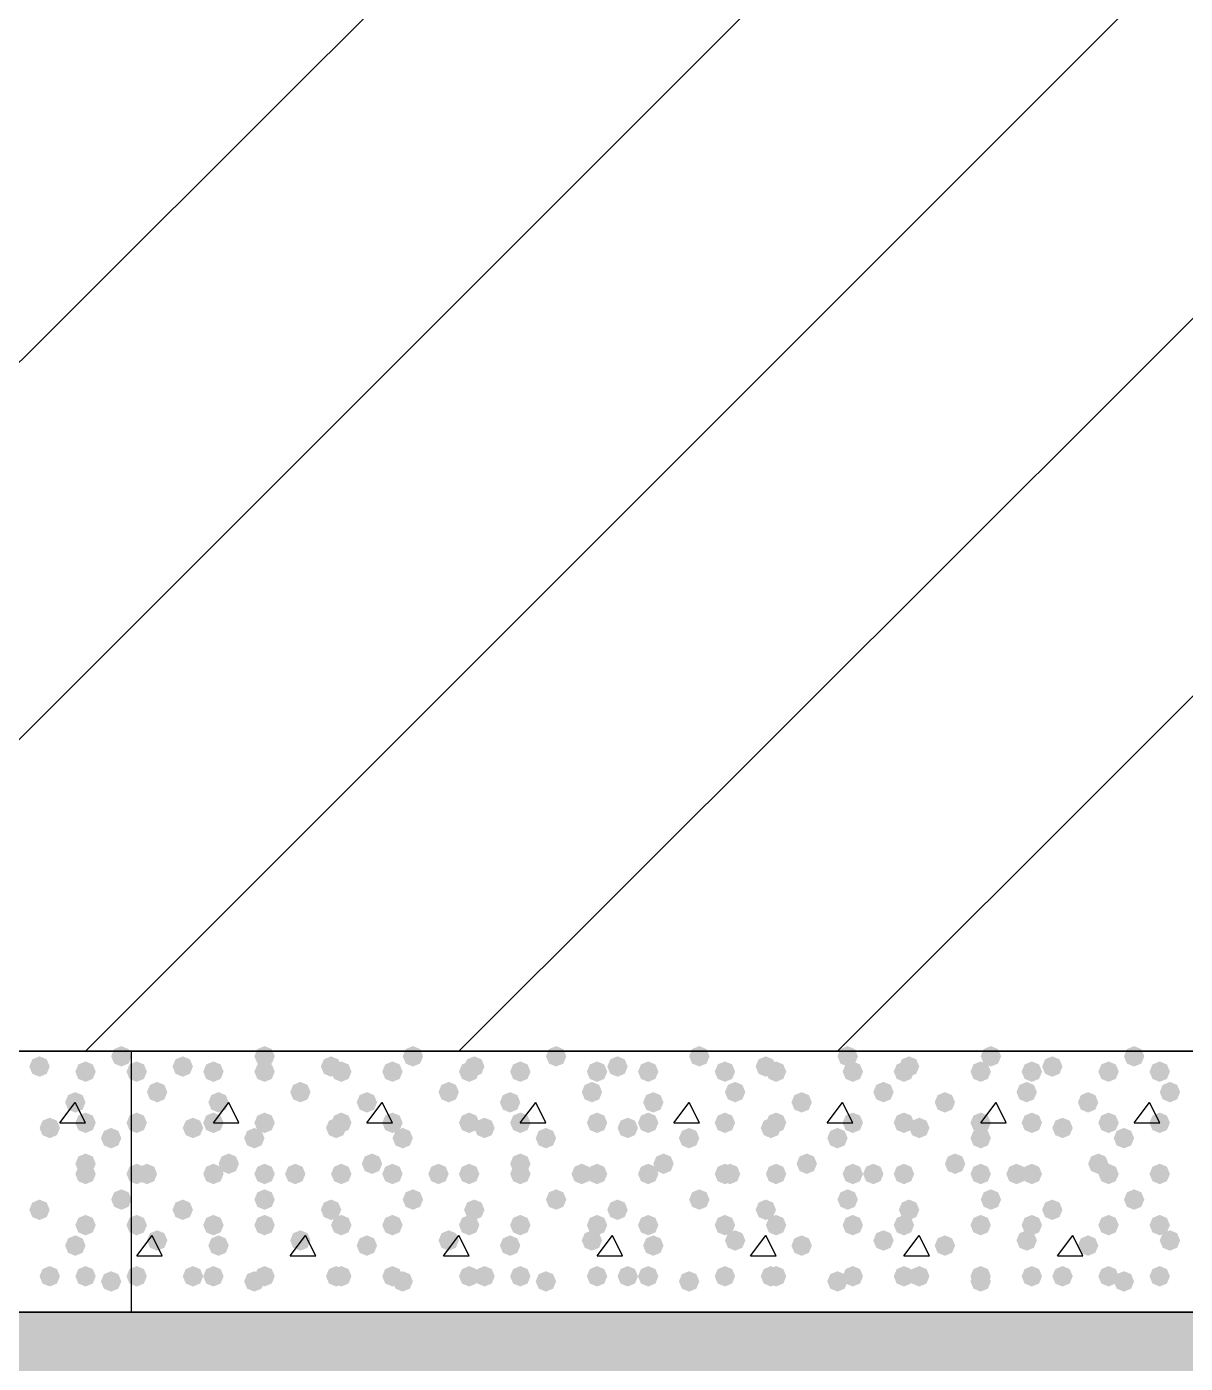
# Model space of a CAD drawing. Header units: millimetres. Extents: x 0 to 420, y 0 to 297.
# Drawn here: x 173.93 to 183.51, y 177.5 to 188.56 of the extents above; entities that cross this region are included whole.
import ezdxf

# ---------------------------------------------------------------- set-up
doc = ezdxf.new("R2010")
doc.units = ezdxf.units.MM
doc.layers.get('0').update_dxf_attribs({"linetype": 'CONTINUOUS'})

msp = doc.modelspace()

# ---------------------------------------------------------------- hatches: boundary and pattern name
at = {"true_color": 0x000007}
for points in [[(174.794333, 180.043667), (174.769463, 179.983871), (174.709667, 179.959), (174.649871, 179.983871), (174.625, 180.043667), (174.649871, 180.103462), (174.709667, 180.128333), (174.769462, 180.103463)], [(174.117, 179.959), (174.092129, 179.899204), (174.032333, 179.874333), (173.972537, 179.899204), (173.947667, 179.959), (173.972537, 180.018796), (174.032333, 180.043667), (174.092129, 180.018796)], [(174.498, 179.916667), (174.473129, 179.856871), (174.413333, 179.832), (174.353538, 179.856871), (174.328667, 179.916667), (174.353537, 179.976462), (174.413333, 180.001333), (174.473129, 179.976463)], [(174.413333, 179.662667), (174.388463, 179.602871), (174.328667, 179.578), (174.268871, 179.602871), (174.244, 179.662667), (174.268871, 179.722462), (174.328667, 179.747333), (174.388462, 179.722463)], [(174.201667, 179.451), (174.176796, 179.391204), (174.117, 179.366333), (174.057204, 179.391204), (174.032333, 179.451), (174.057204, 179.510796), (174.117, 179.535667), (174.176796, 179.510796)], [(174.498, 179.493333), (174.473129, 179.433538), (174.413333, 179.408667), (174.353538, 179.433538), (174.328667, 179.493333), (174.353537, 179.553129), (174.413333, 179.578), (174.473129, 179.553129)], [(174.709667, 179.366333), (174.684796, 179.306537), (174.625, 179.281667), (174.565204, 179.306537), (174.540333, 179.366333), (174.565204, 179.426129), (174.625, 179.451), (174.684796, 179.426129)], [(174.498, 179.154667), (174.473129, 179.094871), (174.413333, 179.07), (174.353538, 179.094871), (174.328667, 179.154667), (174.353537, 179.214462), (174.413333, 179.239333), (174.473129, 179.214463)], [(174.498, 179.07), (174.473129, 179.010204), (174.413333, 178.985333), (174.353538, 179.010204), (174.328667, 179.07), (174.353537, 179.129796), (174.413333, 179.154667), (174.473129, 179.129796)], [(174.117, 178.773667), (174.092129, 178.713871), (174.032333, 178.689), (173.972537, 178.713871), (173.947667, 178.773667), (173.972537, 178.833462), (174.032333, 178.858333), (174.092129, 178.833463)], [(174.794333, 178.858333), (174.769463, 178.798537), (174.709667, 178.773667), (174.649871, 178.798537), (174.625, 178.858333), (174.649871, 178.918129), (174.709667, 178.943), (174.769462, 178.918129)], [(174.498, 178.646667), (174.473129, 178.586871), (174.413333, 178.562), (174.353538, 178.586871), (174.328667, 178.646667), (174.353537, 178.706462), (174.413333, 178.731333), (174.473129, 178.706463)], [(174.413333, 178.477333), (174.388463, 178.417537), (174.328667, 178.392667), (174.268871, 178.417537), (174.244, 178.477333), (174.268871, 178.537129), (174.328667, 178.562), (174.388462, 178.537129)], [(174.201667, 178.223333), (174.176796, 178.163537), (174.117, 178.138667), (174.057204, 178.163537), (174.032333, 178.223333), (174.057204, 178.283129), (174.117, 178.308), (174.176796, 178.283129)], [(174.498, 178.223333), (174.473129, 178.163537), (174.413333, 178.138667), (174.353538, 178.163537), (174.328667, 178.223333), (174.353537, 178.283129), (174.413333, 178.308), (174.473129, 178.283129)], [(174.709667, 178.181), (174.684796, 178.121204), (174.625, 178.096333), (174.565204, 178.121204), (174.540333, 178.181), (174.565204, 178.240796), (174.625, 178.265667), (174.684796, 178.240796)]]:
    msp.add_hatch(color=0, dxfattribs=at).paths.add_polyline_path(points, flags=0)
at = {"true_color": 0x000008}
for points in [[(175.979667, 180.043667), (175.954796, 179.983871), (175.895, 179.959), (175.835204, 179.983871), (175.810333, 180.043667), (175.835204, 180.103462), (175.895, 180.128333), (175.954796, 180.103463)], [(177.207333, 180.043667), (177.182462, 179.983871), (177.122667, 179.959), (177.062871, 179.983871), (177.038, 180.043667), (177.062871, 180.103462), (177.122667, 180.128333), (177.182462, 180.103463)], [(178.392667, 180.043667), (178.367796, 179.983871), (178.308, 179.959), (178.248204, 179.983871), (178.223333, 180.043667), (178.248204, 180.103462), (178.308, 180.128333), (178.367796, 180.103463)], [(179.578, 180.043667), (179.553129, 179.983871), (179.493333, 179.959), (179.433538, 179.983871), (179.408667, 180.043667), (179.433537, 180.103462), (179.493333, 180.128333), (179.553129, 180.103463)], [(180.805667, 180.043667), (180.780796, 179.983871), (180.721, 179.959), (180.661204, 179.983871), (180.636333, 180.043667), (180.661204, 180.103462), (180.721, 180.128333), (180.780796, 180.103463)], [(181.991, 180.043667), (181.966129, 179.983871), (181.906333, 179.959), (181.846538, 179.983871), (181.821667, 180.043667), (181.846537, 180.103462), (181.906333, 180.128333), (181.966129, 180.103463)], [(183.176333, 180.043667), (183.151462, 179.983871), (183.091667, 179.959), (183.031871, 179.983871), (183.007, 180.043667), (183.031871, 180.103462), (183.091667, 180.128333), (183.151462, 180.103463)], [(174.921333, 179.916667), (174.896462, 179.856871), (174.836667, 179.832), (174.776871, 179.856871), (174.752, 179.916667), (174.776871, 179.976462), (174.836667, 180.001333), (174.896462, 179.976463)], [(175.302333, 179.959), (175.277462, 179.899204), (175.217667, 179.874333), (175.157871, 179.899204), (175.133, 179.959), (175.157871, 180.018796), (175.217667, 180.043667), (175.277462, 180.018796)], [(175.556333, 179.916667), (175.531462, 179.856871), (175.471667, 179.832), (175.411871, 179.856871), (175.387, 179.916667), (175.411871, 179.976462), (175.471667, 180.001333), (175.531462, 179.976463)], [(175.979667, 179.916667), (175.954796, 179.856871), (175.895, 179.832), (175.835204, 179.856871), (175.810333, 179.916667), (175.835204, 179.976462), (175.895, 180.001333), (175.954796, 179.976463)], [(176.53, 179.959), (176.505129, 179.899204), (176.445333, 179.874333), (176.385538, 179.899204), (176.360667, 179.959), (176.385537, 180.018796), (176.445333, 180.043667), (176.505129, 180.018796)], [(176.614667, 179.916667), (176.589796, 179.856871), (176.53, 179.832), (176.470204, 179.856871), (176.445333, 179.916667), (176.470204, 179.976462), (176.53, 180.001333), (176.589796, 179.976463)], [(177.038, 179.916667), (177.013129, 179.856871), (176.953333, 179.832), (176.893538, 179.856871), (176.868667, 179.916667), (176.893537, 179.976462), (176.953333, 180.001333), (177.013129, 179.976463)], [(177.673, 179.916667), (177.648129, 179.856871), (177.588333, 179.832), (177.528538, 179.856871), (177.503667, 179.916667), (177.528537, 179.976462), (177.588333, 180.001333), (177.648129, 179.976463)], [(177.715333, 179.959), (177.690462, 179.899204), (177.630667, 179.874333), (177.570871, 179.899204), (177.546, 179.959), (177.570871, 180.018796), (177.630667, 180.043667), (177.690462, 180.018796)], [(178.096333, 179.916667), (178.071463, 179.856871), (178.011667, 179.832), (177.951871, 179.856871), (177.927, 179.916667), (177.951871, 179.976462), (178.011667, 180.001333), (178.071462, 179.976463)], [(178.731333, 179.916667), (178.706462, 179.856871), (178.646667, 179.832), (178.586871, 179.856871), (178.562, 179.916667), (178.586871, 179.976462), (178.646667, 180.001333), (178.706462, 179.976463)], [(178.900667, 179.959), (178.875796, 179.899204), (178.816, 179.874333), (178.756204, 179.899204), (178.731333, 179.959), (178.756204, 180.018796), (178.816, 180.043667), (178.875796, 180.018796)], [(179.154667, 179.916667), (179.129796, 179.856871), (179.07, 179.832), (179.010204, 179.856871), (178.985333, 179.916667), (179.010204, 179.976462), (179.07, 180.001333), (179.129796, 179.976463)], [(179.789667, 179.916667), (179.764796, 179.856871), (179.705, 179.832), (179.645204, 179.856871), (179.620333, 179.916667), (179.645204, 179.976462), (179.705, 180.001333), (179.764796, 179.976463)], [(180.128333, 179.959), (180.103462, 179.899204), (180.043667, 179.874333), (179.983871, 179.899204), (179.959, 179.959), (179.983871, 180.018796), (180.043667, 180.043667), (180.103462, 180.018796)], [(180.213, 179.916667), (180.188129, 179.856871), (180.128333, 179.832), (180.068537, 179.856871), (180.043667, 179.916667), (180.068537, 179.976462), (180.128333, 180.001333), (180.188129, 179.976463)], [(180.848, 179.916667), (180.823129, 179.856871), (180.763333, 179.832), (180.703537, 179.856871), (180.678667, 179.916667), (180.703537, 179.976462), (180.763333, 180.001333), (180.823129, 179.976463)], [(181.271333, 179.916667), (181.246462, 179.856871), (181.186667, 179.832), (181.126871, 179.856871), (181.102, 179.916667), (181.126871, 179.976462), (181.186667, 180.001333), (181.246462, 179.976463)], [(181.313667, 179.959), (181.288796, 179.899204), (181.229, 179.874333), (181.169204, 179.899204), (181.144333, 179.959), (181.169204, 180.018796), (181.229, 180.043667), (181.288796, 180.018796)], [(181.906333, 179.916667), (181.881463, 179.856871), (181.821667, 179.832), (181.761871, 179.856871), (181.737, 179.916667), (181.761871, 179.976462), (181.821667, 180.001333), (181.881462, 179.976463)], [(182.329667, 179.916667), (182.304796, 179.856871), (182.245, 179.832), (182.185204, 179.856871), (182.160333, 179.916667), (182.185204, 179.976462), (182.245, 180.001333), (182.304796, 179.976463)], [(182.499, 179.959), (182.474129, 179.899204), (182.414333, 179.874333), (182.354537, 179.899204), (182.329667, 179.959), (182.354537, 180.018796), (182.414333, 180.043667), (182.474129, 180.018796)], [(182.964667, 179.916667), (182.939796, 179.856871), (182.88, 179.832), (182.820204, 179.856871), (182.795333, 179.916667), (182.820204, 179.976462), (182.88, 180.001333), (182.939796, 179.976463)], [(183.388, 179.916667), (183.363129, 179.856871), (183.303333, 179.832), (183.243538, 179.856871), (183.218667, 179.916667), (183.243537, 179.976462), (183.303333, 180.001333), (183.363129, 179.976463)], [(175.090667, 179.747333), (175.065796, 179.687537), (175.006, 179.662667), (174.946204, 179.687537), (174.921333, 179.747333), (174.946204, 179.807129), (175.006, 179.832), (175.065796, 179.807129)], [(176.276, 179.747333), (176.251129, 179.687537), (176.191333, 179.662667), (176.131538, 179.687537), (176.106667, 179.747333), (176.131537, 179.807129), (176.191333, 179.832), (176.251129, 179.807129)], [(177.503667, 179.747333), (177.478796, 179.687537), (177.419, 179.662667), (177.359204, 179.687537), (177.334333, 179.747333), (177.359204, 179.807129), (177.419, 179.832), (177.478796, 179.807129)], [(178.689, 179.747333), (178.664129, 179.687537), (178.604333, 179.662667), (178.544537, 179.687537), (178.519667, 179.747333), (178.544537, 179.807129), (178.604333, 179.832), (178.664129, 179.807129)], [(179.874333, 179.747333), (179.849463, 179.687537), (179.789667, 179.662667), (179.729871, 179.687537), (179.705, 179.747333), (179.729871, 179.807129), (179.789667, 179.832), (179.849462, 179.807129)], [(181.102, 179.747333), (181.077129, 179.687537), (181.017333, 179.662667), (180.957538, 179.687537), (180.932667, 179.747333), (180.957537, 179.807129), (181.017333, 179.832), (181.077129, 179.807129)], [(182.287333, 179.747333), (182.262462, 179.687537), (182.202667, 179.662667), (182.142871, 179.687537), (182.118, 179.747333), (182.142871, 179.807129), (182.202667, 179.832), (182.262462, 179.807129)], [(183.472667, 179.747333), (183.447796, 179.687537), (183.388, 179.662667), (183.328204, 179.687537), (183.303333, 179.747333), (183.328204, 179.807129), (183.388, 179.832), (183.447796, 179.807129)], [(175.598667, 179.662667), (175.573796, 179.602871), (175.514, 179.578), (175.454204, 179.602871), (175.429333, 179.662667), (175.454204, 179.722462), (175.514, 179.747333), (175.573796, 179.722463)], [(176.826333, 179.662667), (176.801462, 179.602871), (176.741667, 179.578), (176.681871, 179.602871), (176.657, 179.662667), (176.681871, 179.722462), (176.741667, 179.747333), (176.801462, 179.722463)], [(178.011667, 179.662667), (177.986796, 179.602871), (177.927, 179.578), (177.867204, 179.602871), (177.842333, 179.662667), (177.867204, 179.722462), (177.927, 179.747333), (177.986796, 179.722463)], [(179.197, 179.662667), (179.172129, 179.602871), (179.112333, 179.578), (179.052538, 179.602871), (179.027667, 179.662667), (179.052537, 179.722462), (179.112333, 179.747333), (179.172129, 179.722463)], [(180.424667, 179.662667), (180.399796, 179.602871), (180.34, 179.578), (180.280204, 179.602871), (180.255333, 179.662667), (180.280204, 179.722462), (180.34, 179.747333), (180.399796, 179.722463)], [(181.61, 179.662667), (181.585129, 179.602871), (181.525333, 179.578), (181.465538, 179.602871), (181.440667, 179.662667), (181.465537, 179.722462), (181.525333, 179.747333), (181.585129, 179.722463)], [(182.795333, 179.662667), (182.770462, 179.602871), (182.710667, 179.578), (182.650871, 179.602871), (182.626, 179.662667), (182.650871, 179.722462), (182.710667, 179.747333), (182.770462, 179.722463)], [(174.921333, 179.493333), (174.896462, 179.433538), (174.836667, 179.408667), (174.776871, 179.433538), (174.752, 179.493333), (174.776871, 179.553129), (174.836667, 179.578), (174.896462, 179.553129)], [(175.387, 179.451), (175.362129, 179.391204), (175.302333, 179.366333), (175.242538, 179.391204), (175.217667, 179.451), (175.242537, 179.510796), (175.302333, 179.535667), (175.362129, 179.510796)], [(175.556333, 179.493333), (175.531462, 179.433538), (175.471667, 179.408667), (175.411871, 179.433538), (175.387, 179.493333), (175.411871, 179.553129), (175.471667, 179.578), (175.531462, 179.553129)], [(175.979667, 179.493333), (175.954796, 179.433538), (175.895, 179.408667), (175.835204, 179.433538), (175.810333, 179.493333), (175.835204, 179.553129), (175.895, 179.578), (175.954796, 179.553129)], [(176.572333, 179.451), (176.547462, 179.391204), (176.487667, 179.366333), (176.427871, 179.391204), (176.403, 179.451), (176.427871, 179.510796), (176.487667, 179.535667), (176.547462, 179.510796)], [(176.614667, 179.493333), (176.589796, 179.433538), (176.53, 179.408667), (176.470204, 179.433538), (176.445333, 179.493333), (176.470204, 179.553129), (176.53, 179.578), (176.589796, 179.553129)], [(177.038, 179.493333), (177.013129, 179.433538), (176.953333, 179.408667), (176.893538, 179.433538), (176.868667, 179.493333), (176.893537, 179.553129), (176.953333, 179.578), (177.013129, 179.553129)], [(177.673, 179.493333), (177.648129, 179.433538), (177.588333, 179.408667), (177.528538, 179.433538), (177.503667, 179.493333), (177.528537, 179.553129), (177.588333, 179.578), (177.648129, 179.553129)], [(177.8, 179.451), (177.775129, 179.391204), (177.715333, 179.366333), (177.655538, 179.391204), (177.630667, 179.451), (177.655537, 179.510796), (177.715333, 179.535667), (177.775129, 179.510796)], [(178.096333, 179.493333), (178.071463, 179.433538), (178.011667, 179.408667), (177.951871, 179.433538), (177.927, 179.493333), (177.951871, 179.553129), (178.011667, 179.578), (178.071462, 179.553129)], [(178.731333, 179.493333), (178.706462, 179.433538), (178.646667, 179.408667), (178.586871, 179.433538), (178.562, 179.493333), (178.586871, 179.553129), (178.646667, 179.578), (178.706462, 179.553129)], [(178.985333, 179.451), (178.960462, 179.391204), (178.900667, 179.366333), (178.840871, 179.391204), (178.816, 179.451), (178.840871, 179.510796), (178.900667, 179.535667), (178.960462, 179.510796)], [(179.154667, 179.493333), (179.129796, 179.433538), (179.07, 179.408667), (179.010204, 179.433538), (178.985333, 179.493333), (179.010204, 179.553129), (179.07, 179.578), (179.129796, 179.553129)], [(179.789667, 179.493333), (179.764796, 179.433538), (179.705, 179.408667), (179.645204, 179.433538), (179.620333, 179.493333), (179.645204, 179.553129), (179.705, 179.578), (179.764796, 179.553129)], [(180.170667, 179.451), (180.145796, 179.391204), (180.086, 179.366333), (180.026204, 179.391204), (180.001333, 179.451), (180.026204, 179.510796), (180.086, 179.535667), (180.145796, 179.510796)], [(180.213, 179.493333), (180.188129, 179.433538), (180.128333, 179.408667), (180.068537, 179.433538), (180.043667, 179.493333), (180.068537, 179.553129), (180.128333, 179.578), (180.188129, 179.553129)], [(180.848, 179.493333), (180.823129, 179.433538), (180.763333, 179.408667), (180.703537, 179.433538), (180.678667, 179.493333), (180.703537, 179.553129), (180.763333, 179.578), (180.823129, 179.553129)], [(181.271333, 179.493333), (181.246462, 179.433538), (181.186667, 179.408667), (181.126871, 179.433538), (181.102, 179.493333), (181.126871, 179.553129), (181.186667, 179.578), (181.246462, 179.553129)], [(181.398333, 179.451), (181.373462, 179.391204), (181.313667, 179.366333), (181.253871, 179.391204), (181.229, 179.451), (181.253871, 179.510796), (181.313667, 179.535667), (181.373462, 179.510796)], [(181.906333, 179.493333), (181.881463, 179.433538), (181.821667, 179.408667), (181.761871, 179.433538), (181.737, 179.493333), (181.761871, 179.553129), (181.821667, 179.578), (181.881462, 179.553129)], [(182.329667, 179.493333), (182.304796, 179.433538), (182.245, 179.408667), (182.185204, 179.433538), (182.160333, 179.493333), (182.185204, 179.553129), (182.245, 179.578), (182.304796, 179.553129)], [(182.583667, 179.451), (182.558796, 179.391204), (182.499, 179.366333), (182.439204, 179.391204), (182.414333, 179.451), (182.439204, 179.510796), (182.499, 179.535667), (182.558796, 179.510796)], [(182.964667, 179.493333), (182.939796, 179.433538), (182.88, 179.408667), (182.820204, 179.433538), (182.795333, 179.493333), (182.820204, 179.553129), (182.88, 179.578), (182.939796, 179.553129)], [(183.388, 179.493333), (183.363129, 179.433538), (183.303333, 179.408667), (183.243538, 179.433538), (183.218667, 179.493333), (183.243537, 179.553129), (183.303333, 179.578), (183.363129, 179.553129)], [(175.895, 179.366333), (175.870129, 179.306537), (175.810333, 179.281667), (175.750538, 179.306537), (175.725667, 179.366333), (175.750537, 179.426129), (175.810333, 179.451), (175.870129, 179.426129)], [(177.122667, 179.366333), (177.097796, 179.306537), (177.038, 179.281667), (176.978204, 179.306537), (176.953333, 179.366333), (176.978204, 179.426129), (177.038, 179.451), (177.097796, 179.426129)], [(178.308, 179.366333), (178.283129, 179.306537), (178.223333, 179.281667), (178.163538, 179.306537), (178.138667, 179.366333), (178.163537, 179.426129), (178.223333, 179.451), (178.283129, 179.426129)], [(179.493333, 179.366333), (179.468462, 179.306537), (179.408667, 179.281667), (179.348871, 179.306537), (179.324, 179.366333), (179.348871, 179.426129), (179.408667, 179.451), (179.468462, 179.426129)], [(180.721, 179.366333), (180.696129, 179.306537), (180.636333, 179.281667), (180.576538, 179.306537), (180.551667, 179.366333), (180.576537, 179.426129), (180.636333, 179.451), (180.696129, 179.426129)], [(181.906333, 179.366333), (181.881463, 179.306537), (181.821667, 179.281667), (181.761871, 179.306537), (181.737, 179.366333), (181.761871, 179.426129), (181.821667, 179.451), (181.881462, 179.426129)], [(183.091667, 179.366333), (183.066796, 179.306537), (183.007, 179.281667), (182.947204, 179.306537), (182.922333, 179.366333), (182.947204, 179.426129), (183.007, 179.451), (183.066796, 179.426129)], [(175.683333, 179.154667), (175.658462, 179.094871), (175.598667, 179.07), (175.538871, 179.094871), (175.514, 179.154667), (175.538871, 179.214462), (175.598667, 179.239333), (175.658462, 179.214463)], [(176.868667, 179.154667), (176.843796, 179.094871), (176.784, 179.07), (176.724204, 179.094871), (176.699333, 179.154667), (176.724204, 179.214462), (176.784, 179.239333), (176.843796, 179.214463)], [(178.096333, 179.154667), (178.071463, 179.094871), (178.011667, 179.07), (177.951871, 179.094871), (177.927, 179.154667), (177.951871, 179.214462), (178.011667, 179.239333), (178.071462, 179.214463)], [(179.281667, 179.154667), (179.256796, 179.094871), (179.197, 179.07), (179.137204, 179.094871), (179.112333, 179.154667), (179.137204, 179.214462), (179.197, 179.239333), (179.256796, 179.214463)], [(180.467, 179.154667), (180.442129, 179.094871), (180.382333, 179.07), (180.322538, 179.094871), (180.297667, 179.154667), (180.322537, 179.214462), (180.382333, 179.239333), (180.442129, 179.214463)], [(181.694667, 179.154667), (181.669796, 179.094871), (181.61, 179.07), (181.550204, 179.094871), (181.525333, 179.154667), (181.550204, 179.214462), (181.61, 179.239333), (181.669796, 179.214463)], [(182.88, 179.154667), (182.855129, 179.094871), (182.795333, 179.07), (182.735538, 179.094871), (182.710667, 179.154667), (182.735537, 179.214462), (182.795333, 179.239333), (182.855129, 179.214463)], [(174.921333, 179.07), (174.896462, 179.010204), (174.836667, 178.985333), (174.776871, 179.010204), (174.752, 179.07), (174.776871, 179.129796), (174.836667, 179.154667), (174.896462, 179.129796)], [(175.006, 179.07), (174.981129, 179.010204), (174.921333, 178.985333), (174.861538, 179.010204), (174.836667, 179.07), (174.861537, 179.129796), (174.921333, 179.154667), (174.981129, 179.129796)], [(175.556333, 179.07), (175.531462, 179.010204), (175.471667, 178.985333), (175.411871, 179.010204), (175.387, 179.07), (175.411871, 179.129796), (175.471667, 179.154667), (175.531462, 179.129796)], [(175.979667, 179.07), (175.954796, 179.010204), (175.895, 178.985333), (175.835204, 179.010204), (175.810333, 179.07), (175.835204, 179.129796), (175.895, 179.154667), (175.954796, 179.129796)], [(176.233667, 179.07), (176.208796, 179.010204), (176.149, 178.985333), (176.089204, 179.010204), (176.064333, 179.07), (176.089204, 179.129796), (176.149, 179.154667), (176.208796, 179.129796)], [(176.614667, 179.07), (176.589796, 179.010204), (176.53, 178.985333), (176.470204, 179.010204), (176.445333, 179.07), (176.470204, 179.129796), (176.53, 179.154667), (176.589796, 179.129796)], [(177.038, 179.07), (177.013129, 179.010204), (176.953333, 178.985333), (176.893538, 179.010204), (176.868667, 179.07), (176.893537, 179.129796), (176.953333, 179.154667), (177.013129, 179.129796)], [(177.419, 179.07), (177.394129, 179.010204), (177.334333, 178.985333), (177.274538, 179.010204), (177.249667, 179.07), (177.274537, 179.129796), (177.334333, 179.154667), (177.394129, 179.129796)], [(177.673, 179.07), (177.648129, 179.010204), (177.588333, 178.985333), (177.528538, 179.010204), (177.503667, 179.07), (177.528537, 179.129796), (177.588333, 179.154667), (177.648129, 179.129796)], [(178.096333, 179.07), (178.071463, 179.010204), (178.011667, 178.985333), (177.951871, 179.010204), (177.927, 179.07), (177.951871, 179.129796), (178.011667, 179.154667), (178.071462, 179.129796)], [(178.604333, 179.07), (178.579463, 179.010204), (178.519667, 178.985333), (178.459871, 179.010204), (178.435, 179.07), (178.459871, 179.129796), (178.519667, 179.154667), (178.579462, 179.129796)], [(178.731333, 179.07), (178.706462, 179.010204), (178.646667, 178.985333), (178.586871, 179.010204), (178.562, 179.07), (178.586871, 179.129796), (178.646667, 179.154667), (178.706462, 179.129796)], [(179.154667, 179.07), (179.129796, 179.010204), (179.07, 178.985333), (179.010204, 179.010204), (178.985333, 179.07), (179.010204, 179.129796), (179.07, 179.154667), (179.129796, 179.129796)], [(179.789667, 179.07), (179.764796, 179.010204), (179.705, 178.985333), (179.645204, 179.010204), (179.620333, 179.07), (179.645204, 179.129796), (179.705, 179.154667), (179.764796, 179.129796)], [(179.832, 179.07), (179.807129, 179.010204), (179.747333, 178.985333), (179.687537, 179.010204), (179.662667, 179.07), (179.687537, 179.129796), (179.747333, 179.154667), (179.807129, 179.129796)], [(180.213, 179.07), (180.188129, 179.010204), (180.128333, 178.985333), (180.068537, 179.010204), (180.043667, 179.07), (180.068537, 179.129796), (180.128333, 179.154667), (180.188129, 179.129796)], [(180.848, 179.07), (180.823129, 179.010204), (180.763333, 178.985333), (180.703537, 179.010204), (180.678667, 179.07), (180.703537, 179.129796), (180.763333, 179.154667), (180.823129, 179.129796)], [(181.017333, 179.07), (180.992462, 179.010204), (180.932667, 178.985333), (180.872871, 179.010204), (180.848, 179.07), (180.872871, 179.129796), (180.932667, 179.154667), (180.992462, 179.129796)], [(181.271333, 179.07), (181.246462, 179.010204), (181.186667, 178.985333), (181.126871, 179.010204), (181.102, 179.07), (181.126871, 179.129796), (181.186667, 179.154667), (181.246462, 179.129796)], [(181.906333, 179.07), (181.881463, 179.010204), (181.821667, 178.985333), (181.761871, 179.010204), (181.737, 179.07), (181.761871, 179.129796), (181.821667, 179.154667), (181.881462, 179.129796)], [(182.202667, 179.07), (182.177796, 179.010204), (182.118, 178.985333), (182.058204, 179.010204), (182.033333, 179.07), (182.058204, 179.129796), (182.118, 179.154667), (182.177796, 179.129796)], [(182.329667, 179.07), (182.304796, 179.010204), (182.245, 178.985333), (182.185204, 179.010204), (182.160333, 179.07), (182.185204, 179.129796), (182.245, 179.154667), (182.304796, 179.129796)], [(182.964667, 179.07), (182.939796, 179.010204), (182.88, 178.985333), (182.820204, 179.010204), (182.795333, 179.07), (182.820204, 179.129796), (182.88, 179.154667), (182.939796, 179.129796)], [(183.388, 179.07), (183.363129, 179.010204), (183.303333, 178.985333), (183.243538, 179.010204), (183.218667, 179.07), (183.243537, 179.129796), (183.303333, 179.154667), (183.363129, 179.129796)], [(183.388, 179.07), (183.363129, 179.010204), (183.303333, 178.985333), (183.243538, 179.010204), (183.218667, 179.07), (183.243537, 179.129796), (183.303333, 179.154667), (183.363129, 179.129796)], [(175.302333, 178.773667), (175.277462, 178.713871), (175.217667, 178.689), (175.157871, 178.713871), (175.133, 178.773667), (175.157871, 178.833462), (175.217667, 178.858333), (175.277462, 178.833463)], [(175.979667, 178.858333), (175.954796, 178.798537), (175.895, 178.773667), (175.835204, 178.798537), (175.810333, 178.858333), (175.835204, 178.918129), (175.895, 178.943), (175.954796, 178.918129)], [(176.53, 178.773667), (176.505129, 178.713871), (176.445333, 178.689), (176.385538, 178.713871), (176.360667, 178.773667), (176.385537, 178.833462), (176.445333, 178.858333), (176.505129, 178.833463)], [(177.207333, 178.858333), (177.182462, 178.798537), (177.122667, 178.773667), (177.062871, 178.798537), (177.038, 178.858333), (177.062871, 178.918129), (177.122667, 178.943), (177.182462, 178.918129)], [(177.715333, 178.773667), (177.690462, 178.713871), (177.630667, 178.689), (177.570871, 178.713871), (177.546, 178.773667), (177.570871, 178.833462), (177.630667, 178.858333), (177.690462, 178.833463)], [(178.392667, 178.858333), (178.367796, 178.798537), (178.308, 178.773667), (178.248204, 178.798537), (178.223333, 178.858333), (178.248204, 178.918129), (178.308, 178.943), (178.367796, 178.918129)], [(178.900667, 178.773667), (178.875796, 178.713871), (178.816, 178.689), (178.756204, 178.713871), (178.731333, 178.773667), (178.756204, 178.833462), (178.816, 178.858333), (178.875796, 178.833463)], [(179.578, 178.858333), (179.553129, 178.798537), (179.493333, 178.773667), (179.433538, 178.798537), (179.408667, 178.858333), (179.433537, 178.918129), (179.493333, 178.943), (179.553129, 178.918129)], [(180.128333, 178.773667), (180.103462, 178.713871), (180.043667, 178.689), (179.983871, 178.713871), (179.959, 178.773667), (179.983871, 178.833462), (180.043667, 178.858333), (180.103462, 178.833463)], [(180.805667, 178.858333), (180.780796, 178.798537), (180.721, 178.773667), (180.661204, 178.798537), (180.636333, 178.858333), (180.661204, 178.918129), (180.721, 178.943), (180.780796, 178.918129)], [(181.313667, 178.773667), (181.288796, 178.713871), (181.229, 178.689), (181.169204, 178.713871), (181.144333, 178.773667), (181.169204, 178.833462), (181.229, 178.858333), (181.288796, 178.833463)], [(181.991, 178.858333), (181.966129, 178.798537), (181.906333, 178.773667), (181.846538, 178.798537), (181.821667, 178.858333), (181.846537, 178.918129), (181.906333, 178.943), (181.966129, 178.918129)], [(182.499, 178.773667), (182.474129, 178.713871), (182.414333, 178.689), (182.354537, 178.713871), (182.329667, 178.773667), (182.354537, 178.833462), (182.414333, 178.858333), (182.474129, 178.833463)], [(183.176333, 178.858333), (183.151462, 178.798537), (183.091667, 178.773667), (183.031871, 178.798537), (183.007, 178.858333), (183.031871, 178.918129), (183.091667, 178.943), (183.151462, 178.918129)], [(174.921333, 178.646667), (174.896462, 178.586871), (174.836667, 178.562), (174.776871, 178.586871), (174.752, 178.646667), (174.776871, 178.706462), (174.836667, 178.731333), (174.896462, 178.706463)], [(175.556333, 178.646667), (175.531462, 178.586871), (175.471667, 178.562), (175.411871, 178.586871), (175.387, 178.646667), (175.411871, 178.706462), (175.471667, 178.731333), (175.531462, 178.706463)], [(175.979667, 178.646667), (175.954796, 178.586871), (175.895, 178.562), (175.835204, 178.586871), (175.810333, 178.646667), (175.835204, 178.706462), (175.895, 178.731333), (175.954796, 178.706463)], [(176.614667, 178.646667), (176.589796, 178.586871), (176.53, 178.562), (176.470204, 178.586871), (176.445333, 178.646667), (176.470204, 178.706462), (176.53, 178.731333), (176.589796, 178.706463)], [(177.038, 178.646667), (177.013129, 178.586871), (176.953333, 178.562), (176.893538, 178.586871), (176.868667, 178.646667), (176.893537, 178.706462), (176.953333, 178.731333), (177.013129, 178.706463)], [(177.673, 178.646667), (177.648129, 178.586871), (177.588333, 178.562), (177.528538, 178.586871), (177.503667, 178.646667), (177.528537, 178.706462), (177.588333, 178.731333), (177.648129, 178.706463)], [(178.096333, 178.646667), (178.071463, 178.586871), (178.011667, 178.562), (177.951871, 178.586871), (177.927, 178.646667), (177.951871, 178.706462), (178.011667, 178.731333), (178.071462, 178.706463)], [(178.731333, 178.646667), (178.706462, 178.586871), (178.646667, 178.562), (178.586871, 178.586871), (178.562, 178.646667), (178.586871, 178.706462), (178.646667, 178.731333), (178.706462, 178.706463)], [(179.154667, 178.646667), (179.129796, 178.586871), (179.07, 178.562), (179.010204, 178.586871), (178.985333, 178.646667), (179.010204, 178.706462), (179.07, 178.731333), (179.129796, 178.706463)], [(179.789667, 178.646667), (179.764796, 178.586871), (179.705, 178.562), (179.645204, 178.586871), (179.620333, 178.646667), (179.645204, 178.706462), (179.705, 178.731333), (179.764796, 178.706463)], [(180.213, 178.646667), (180.188129, 178.586871), (180.128333, 178.562), (180.068537, 178.586871), (180.043667, 178.646667), (180.068537, 178.706462), (180.128333, 178.731333), (180.188129, 178.706463)], [(180.848, 178.646667), (180.823129, 178.586871), (180.763333, 178.562), (180.703537, 178.586871), (180.678667, 178.646667), (180.703537, 178.706462), (180.763333, 178.731333), (180.823129, 178.706463)], [(181.271333, 178.646667), (181.246462, 178.586871), (181.186667, 178.562), (181.126871, 178.586871), (181.102, 178.646667), (181.126871, 178.706462), (181.186667, 178.731333), (181.246462, 178.706463)], [(181.906333, 178.646667), (181.881463, 178.586871), (181.821667, 178.562), (181.761871, 178.586871), (181.737, 178.646667), (181.761871, 178.706462), (181.821667, 178.731333), (181.881462, 178.706463)], [(182.329667, 178.646667), (182.304796, 178.586871), (182.245, 178.562), (182.185204, 178.586871), (182.160333, 178.646667), (182.185204, 178.706462), (182.245, 178.731333), (182.304796, 178.706463)], [(182.964667, 178.646667), (182.939796, 178.586871), (182.88, 178.562), (182.820204, 178.586871), (182.795333, 178.646667), (182.820204, 178.706462), (182.88, 178.731333), (182.939796, 178.706463)], [(183.388, 178.646667), (183.363129, 178.586871), (183.303333, 178.562), (183.243538, 178.586871), (183.218667, 178.646667), (183.243537, 178.706462), (183.303333, 178.731333), (183.363129, 178.706463)], [(175.090667, 178.519667), (175.065796, 178.459871), (175.006, 178.435), (174.946204, 178.459871), (174.921333, 178.519667), (174.946204, 178.579462), (175.006, 178.604333), (175.065796, 178.579463)], [(175.598667, 178.477333), (175.573796, 178.417537), (175.514, 178.392667), (175.454204, 178.417537), (175.429333, 178.477333), (175.454204, 178.537129), (175.514, 178.562), (175.573796, 178.537129)], [(176.276, 178.519667), (176.251129, 178.459871), (176.191333, 178.435), (176.131538, 178.459871), (176.106667, 178.519667), (176.131537, 178.579462), (176.191333, 178.604333), (176.251129, 178.579463)], [(176.826333, 178.477333), (176.801462, 178.417537), (176.741667, 178.392667), (176.681871, 178.417537), (176.657, 178.477333), (176.681871, 178.537129), (176.741667, 178.562), (176.801462, 178.537129)], [(177.503667, 178.519667), (177.478796, 178.459871), (177.419, 178.435), (177.359204, 178.459871), (177.334333, 178.519667), (177.359204, 178.579462), (177.419, 178.604333), (177.478796, 178.579463)], [(178.011667, 178.477333), (177.986796, 178.417537), (177.927, 178.392667), (177.867204, 178.417537), (177.842333, 178.477333), (177.867204, 178.537129), (177.927, 178.562), (177.986796, 178.537129)], [(178.689, 178.519667), (178.664129, 178.459871), (178.604333, 178.435), (178.544537, 178.459871), (178.519667, 178.519667), (178.544537, 178.579462), (178.604333, 178.604333), (178.664129, 178.579463)], [(179.197, 178.477333), (179.172129, 178.417537), (179.112333, 178.392667), (179.052538, 178.417537), (179.027667, 178.477333), (179.052537, 178.537129), (179.112333, 178.562), (179.172129, 178.537129)], [(179.874333, 178.519667), (179.849463, 178.459871), (179.789667, 178.435), (179.729871, 178.459871), (179.705, 178.519667), (179.729871, 178.579462), (179.789667, 178.604333), (179.849462, 178.579463)], [(180.424667, 178.477333), (180.399796, 178.417537), (180.34, 178.392667), (180.280204, 178.417537), (180.255333, 178.477333), (180.280204, 178.537129), (180.34, 178.562), (180.399796, 178.537129)], [(181.102, 178.519667), (181.077129, 178.459871), (181.017333, 178.435), (180.957538, 178.459871), (180.932667, 178.519667), (180.957537, 178.579462), (181.017333, 178.604333), (181.077129, 178.579463)], [(181.61, 178.477333), (181.585129, 178.417537), (181.525333, 178.392667), (181.465538, 178.417537), (181.440667, 178.477333), (181.465537, 178.537129), (181.525333, 178.562), (181.585129, 178.537129)], [(182.287333, 178.519667), (182.262462, 178.459871), (182.202667, 178.435), (182.142871, 178.459871), (182.118, 178.519667), (182.142871, 178.579462), (182.202667, 178.604333), (182.262462, 178.579463)], [(182.795333, 178.477333), (182.770462, 178.417537), (182.710667, 178.392667), (182.650871, 178.417537), (182.626, 178.477333), (182.650871, 178.537129), (182.710667, 178.562), (182.770462, 178.537129)], [(183.472667, 178.519667), (183.447796, 178.459871), (183.388, 178.435), (183.328204, 178.459871), (183.303333, 178.519667), (183.328204, 178.579462), (183.388, 178.604333), (183.447796, 178.579463)], [(174.921333, 178.223333), (174.896462, 178.163537), (174.836667, 178.138667), (174.776871, 178.163537), (174.752, 178.223333), (174.776871, 178.283129), (174.836667, 178.308), (174.896462, 178.283129)], [(175.387, 178.223333), (175.362129, 178.163537), (175.302333, 178.138667), (175.242538, 178.163537), (175.217667, 178.223333), (175.242537, 178.283129), (175.302333, 178.308), (175.362129, 178.283129)], [(175.556333, 178.223333), (175.531462, 178.163537), (175.471667, 178.138667), (175.411871, 178.163537), (175.387, 178.223333), (175.411871, 178.283129), (175.471667, 178.308), (175.531462, 178.283129)], [(175.979667, 178.223333), (175.954796, 178.163537), (175.895, 178.138667), (175.835204, 178.163537), (175.810333, 178.223333), (175.835204, 178.283129), (175.895, 178.308), (175.954796, 178.283129)], [(176.572333, 178.223333), (176.547462, 178.163537), (176.487667, 178.138667), (176.427871, 178.163537), (176.403, 178.223333), (176.427871, 178.283129), (176.487667, 178.308), (176.547462, 178.283129)], [(176.614667, 178.223333), (176.589796, 178.163537), (176.53, 178.138667), (176.470204, 178.163537), (176.445333, 178.223333), (176.470204, 178.283129), (176.53, 178.308), (176.589796, 178.283129)], [(177.038, 178.223333), (177.013129, 178.163537), (176.953333, 178.138667), (176.893538, 178.163537), (176.868667, 178.223333), (176.893537, 178.283129), (176.953333, 178.308), (177.013129, 178.283129)], [(177.673, 178.223333), (177.648129, 178.163537), (177.588333, 178.138667), (177.528538, 178.163537), (177.503667, 178.223333), (177.528537, 178.283129), (177.588333, 178.308), (177.648129, 178.283129)], [(177.8, 178.223333), (177.775129, 178.163537), (177.715333, 178.138667), (177.655538, 178.163537), (177.630667, 178.223333), (177.655537, 178.283129), (177.715333, 178.308), (177.775129, 178.283129)], [(178.096333, 178.223333), (178.071463, 178.163537), (178.011667, 178.138667), (177.951871, 178.163537), (177.927, 178.223333), (177.951871, 178.283129), (178.011667, 178.308), (178.071462, 178.283129)], [(178.731333, 178.223333), (178.706462, 178.163537), (178.646667, 178.138667), (178.586871, 178.163537), (178.562, 178.223333), (178.586871, 178.283129), (178.646667, 178.308), (178.706462, 178.283129)], [(178.985333, 178.223333), (178.960462, 178.163537), (178.900667, 178.138667), (178.840871, 178.163537), (178.816, 178.223333), (178.840871, 178.283129), (178.900667, 178.308), (178.960462, 178.283129)], [(179.154667, 178.223333), (179.129796, 178.163537), (179.07, 178.138667), (179.010204, 178.163537), (178.985333, 178.223333), (179.010204, 178.283129), (179.07, 178.308), (179.129796, 178.283129)], [(179.789667, 178.223333), (179.764796, 178.163537), (179.705, 178.138667), (179.645204, 178.163537), (179.620333, 178.223333), (179.645204, 178.283129), (179.705, 178.308), (179.764796, 178.283129)], [(180.170667, 178.223333), (180.145796, 178.163537), (180.086, 178.138667), (180.026204, 178.163537), (180.001333, 178.223333), (180.026204, 178.283129), (180.086, 178.308), (180.145796, 178.283129)], [(180.213, 178.223333), (180.188129, 178.163537), (180.128333, 178.138667), (180.068537, 178.163537), (180.043667, 178.223333), (180.068537, 178.283129), (180.128333, 178.308), (180.188129, 178.283129)], [(180.848, 178.223333), (180.823129, 178.163537), (180.763333, 178.138667), (180.703537, 178.163537), (180.678667, 178.223333), (180.703537, 178.283129), (180.763333, 178.308), (180.823129, 178.283129)], [(181.271333, 178.223333), (181.246462, 178.163537), (181.186667, 178.138667), (181.126871, 178.163537), (181.102, 178.223333), (181.126871, 178.283129), (181.186667, 178.308), (181.246462, 178.283129)], [(181.398333, 178.223333), (181.373462, 178.163537), (181.313667, 178.138667), (181.253871, 178.163537), (181.229, 178.223333), (181.253871, 178.283129), (181.313667, 178.308), (181.373462, 178.283129)], [(181.906333, 178.223333), (181.881463, 178.163537), (181.821667, 178.138667), (181.761871, 178.163537), (181.737, 178.223333), (181.761871, 178.283129), (181.821667, 178.308), (181.881462, 178.283129)], [(182.329667, 178.223333), (182.304796, 178.163537), (182.245, 178.138667), (182.185204, 178.163537), (182.160333, 178.223333), (182.185204, 178.283129), (182.245, 178.308), (182.304796, 178.283129)], [(182.583667, 178.223333), (182.558796, 178.163537), (182.499, 178.138667), (182.439204, 178.163537), (182.414333, 178.223333), (182.439204, 178.283129), (182.499, 178.308), (182.558796, 178.283129)], [(182.964667, 178.223333), (182.939796, 178.163537), (182.88, 178.138667), (182.820204, 178.163537), (182.795333, 178.223333), (182.820204, 178.283129), (182.88, 178.308), (182.939796, 178.283129)], [(183.388, 178.223333), (183.363129, 178.163537), (183.303333, 178.138667), (183.243538, 178.163537), (183.218667, 178.223333), (183.243537, 178.283129), (183.303333, 178.308), (183.363129, 178.283129)], [(175.895, 178.181), (175.870129, 178.121204), (175.810333, 178.096333), (175.750538, 178.121204), (175.725667, 178.181), (175.750537, 178.240796), (175.810333, 178.265667), (175.870129, 178.240796)], [(177.122667, 178.181), (177.097796, 178.121204), (177.038, 178.096333), (176.978204, 178.121204), (176.953333, 178.181), (176.978204, 178.240796), (177.038, 178.265667), (177.097796, 178.240796)], [(178.308, 178.181), (178.283129, 178.121204), (178.223333, 178.096333), (178.163538, 178.121204), (178.138667, 178.181), (178.163537, 178.240796), (178.223333, 178.265667), (178.283129, 178.240796)], [(179.493333, 178.181), (179.468462, 178.121204), (179.408667, 178.096333), (179.348871, 178.121204), (179.324, 178.181), (179.348871, 178.240796), (179.408667, 178.265667), (179.468462, 178.240796)], [(180.721, 178.181), (180.696129, 178.121204), (180.636333, 178.096333), (180.576538, 178.121204), (180.551667, 178.181), (180.576537, 178.240796), (180.636333, 178.265667), (180.696129, 178.240796)], [(181.906333, 178.181), (181.881463, 178.121204), (181.821667, 178.096333), (181.761871, 178.121204), (181.737, 178.181), (181.761871, 178.240796), (181.821667, 178.265667), (181.881462, 178.240796)], [(183.091667, 178.181), (183.066796, 178.121204), (183.007, 178.096333), (182.947204, 178.121204), (182.922333, 178.181), (182.947204, 178.240796), (183.007, 178.265667), (183.066796, 178.240796)]]:
    msp.add_hatch(color=0, dxfattribs=at).paths.add_polyline_path(points, flags=0)
h = msp.add_hatch(color=0, dxfattribs=at)
h.paths.add_polyline_path([(378.544667, 177.927), (32.469667, 177.927), (378.544667, 165.946667)], flags=0)
h.paths.add_polyline_path([(32.469667, 177.927), (378.544667, 165.946667), (32.469667, 165.946667)], flags=0)

# ---------------------------------------------------------------- linework, layer by layer
at = {"color": 0, "true_color": 0x000007}
for points in [[(31.369, 201.252667), (31.369, 177.927), (379.603, 177.927), (379.603, 201.252667), (217.17, 201.252667), (217.17, 222.461667), (193.844333, 222.461667), (193.844333, 201.252667)], [(31.369, 201.252667), (31.369, 177.927), (379.603, 177.927), (379.603, 201.252667), (217.17, 201.252667), (217.17, 222.461667), (193.844333, 222.461667), (193.844333, 201.252667)], [(33.528002, 199.135999), (195.961001, 199.135999), (195.961001, 220.344999), (215.053334, 220.344999), (215.053334, 199.135999), (377.486334, 199.135999), (377.486334, 180.085999), (33.528002, 180.085999)], [(172.677667, 180.086), (172.677667, 177.927), (174.794333, 177.927), (174.794333, 180.086)]]:
    msp.add_lwpolyline(points, close=True, dxfattribs=at)
at = {"color": 0, "true_color": 0x0000fd}
msp.add_lwpolyline([(33.528, 180.086), (377.486333, 180.086), (377.486333, 199.136), (215.053333, 199.136), (215.053333, 220.345), (195.961, 220.345), (195.961, 199.136), (33.528, 199.136)], close=True, dxfattribs=at)
at = {"color": 0, "true_color": 0x000002}
for points in [[(180.636333, 180.086), (215.053333, 214.460667)], [(177.503667, 180.086), (199.39, 201.93)], [(168.148, 180.086), (187.240333, 199.136)], [(171.280667, 180.086), (190.330667, 199.136)], [(174.413333, 180.086), (193.463333, 199.136)]]:
    msp.add_lwpolyline(points, dxfattribs=at)
at = {"color": 0, "true_color": 0x000007}
for points in [[(193.844333, 180.086), (174.794333, 180.086)], [(174.201667, 179.493333), (174.328667, 179.662667)], [(174.413333, 179.493333), (174.328667, 179.662667)], [(174.201667, 179.493333), (174.413333, 179.493333)], [(174.794333, 177.927), (193.844333, 177.927)]]:
    msp.add_lwpolyline(points, dxfattribs=at)
at = {"color": 0, "true_color": 0x000008}
for points in [[(175.471667, 179.493333), (175.598667, 179.662667)], [(175.683333, 179.493333), (175.598667, 179.662667)], [(176.741667, 179.493333), (176.868667, 179.662667)], [(176.953333, 179.493333), (176.868667, 179.662667)], [(178.011667, 179.493333), (178.138667, 179.662667)], [(178.223333, 179.493333), (178.138667, 179.662667)], [(179.281667, 179.493333), (179.408667, 179.662667)], [(179.493333, 179.493333), (179.408667, 179.662667)], [(180.551667, 179.493333), (180.678667, 179.662667)], [(180.763333, 179.493333), (180.678667, 179.662667)], [(181.821667, 179.493333), (181.948667, 179.662667)], [(182.033333, 179.493333), (181.948667, 179.662667)], [(183.091667, 179.493333), (183.218667, 179.662667)], [(183.303333, 179.493333), (183.218667, 179.662667)], [(175.471667, 179.493333), (175.683333, 179.493333)], [(176.741667, 179.493333), (176.953333, 179.493333)], [(178.011667, 179.493333), (178.223333, 179.493333)], [(179.281667, 179.493333), (179.493333, 179.493333)], [(180.551667, 179.493333), (180.763333, 179.493333)], [(181.821667, 179.493333), (182.033333, 179.493333)], [(183.091667, 179.493333), (183.303333, 179.493333)], [(174.836667, 178.392667), (174.963667, 178.562)], [(175.048333, 178.392667), (174.963667, 178.562)], [(176.106667, 178.392667), (176.233667, 178.562)], [(176.318333, 178.392667), (176.233667, 178.562)], [(177.376667, 178.392667), (177.503667, 178.562)], [(177.588333, 178.392667), (177.503667, 178.562)], [(178.646667, 178.392667), (178.773667, 178.562)], [(178.858333, 178.392667), (178.773667, 178.562)], [(179.916667, 178.392667), (180.043667, 178.562)], [(180.128333, 178.392667), (180.043667, 178.562)], [(181.186667, 178.392667), (181.313667, 178.562)], [(181.398333, 178.392667), (181.313667, 178.562)], [(182.456667, 178.392667), (182.583667, 178.562)], [(182.668333, 178.392667), (182.583667, 178.562)], [(174.836667, 178.392667), (175.048333, 178.392667)], [(176.106667, 178.392667), (176.318333, 178.392667)], [(177.376667, 178.392667), (177.588333, 178.392667)], [(178.646667, 178.392667), (178.858333, 178.392667)], [(179.916667, 178.392667), (180.128333, 178.392667)], [(181.186667, 178.392667), (181.398333, 178.392667)], [(182.456667, 178.392667), (182.668333, 178.392667)]]:
    msp.add_lwpolyline(points, dxfattribs=at)
msp.add_lwpolyline([(378.544667, 177.927), (32.469667, 177.927), (378.544667, 165.946667)], close=True, dxfattribs=at)

doc.saveas('drawing.dxf')
